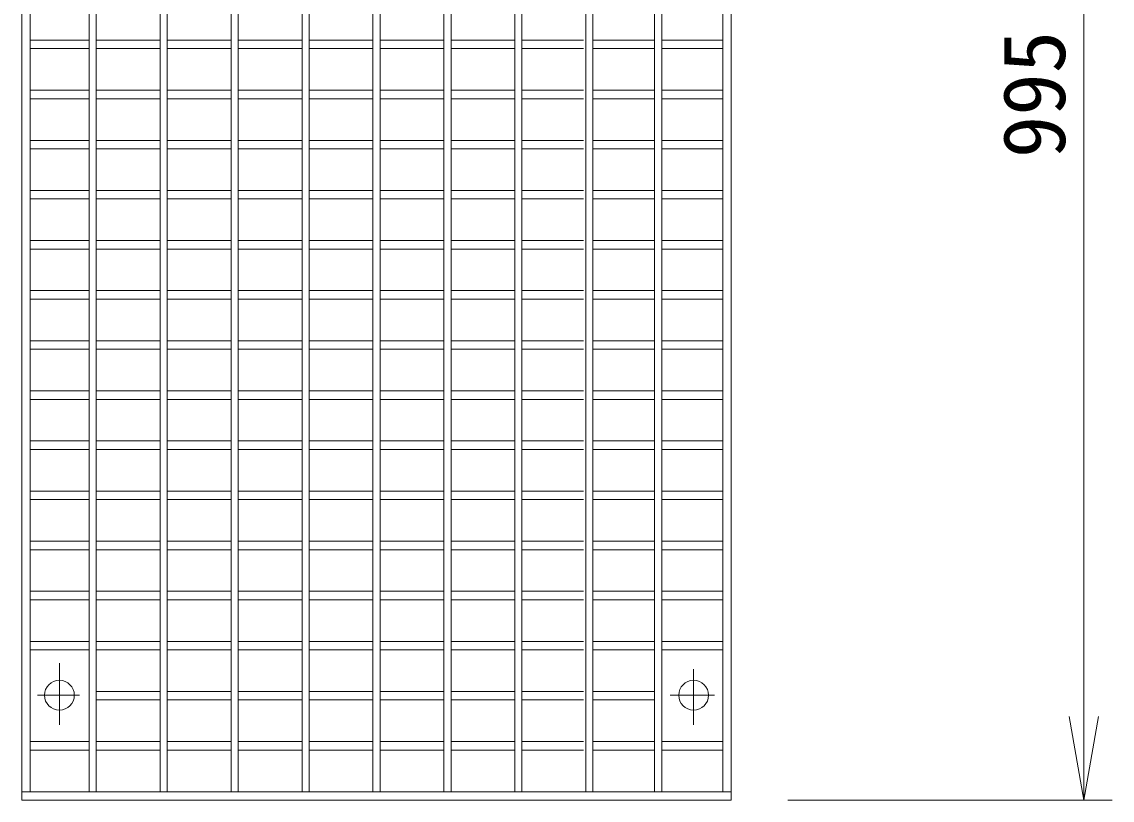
# Model space of a CAD drawing. Units: millimetres, scale not verified. Extents: x -9827 to 24783, y 2654 to 14130.
# Drawn here: x 8982 to 9750, y 7343 to 7892 of the extents above; entities that cross this region are included whole.
import ezdxf
from ezdxf.enums import TextEntityAlignment as Align

# ---------------------------------------------------------------- set-up
doc = ezdxf.new("R2010")
doc.units = ezdxf.units.MM
doc.header["$LTSCALE"] = 20
doc.layers.add('Layer1', color=4, linetype='Continuous', lineweight=18)
doc.styles.add('ＭＳ ゴシック-5.0-0.0', font='')
doc.styles.get('ＭＳ ゴシック-5.0-0.0').set_extended_font_data('ＭＳ ゴシック-5.0-0.0')

msp = doc.modelspace()

# ---------------------------------------------------------------- linework, layer by layer
at = {"layer": 'Layer1'}
for p, q in [((8981.7, 8338.4), (8981.7, 7343.4)), ((9481.7, 7343.4), (9481.7, 8338.4)), ((9730.21, 8338.4), (9730.21, 7343.4)), ((8987.7, 8332.4), (8987.7, 7349.4)), ((9029.2, 7840.9), (9029.2, 8332.4)), ((9034.2, 7840.9), (9034.2, 8332.4)), ((9079.2, 7840.9), (9079.2, 8332.4)), ((9084.2, 7840.9), (9084.2, 8332.4)), ((9129.2, 7840.9), (9129.2, 8332.4)), ((9134.2, 7840.9), (9134.2, 8332.4)), ((9179.2, 7840.9), (9179.2, 8332.4)), ((9184.2, 7840.9), (9184.2, 8332.4)), ((9229.2, 8332.4), (9229.2, 7840.9)), ((9234.2, 8332.4), (9234.2, 7840.9)), ((9279.2, 7840.9), (9279.2, 8332.4)), ((9284.2, 7840.9), (9284.2, 8332.4)), ((9329.2, 7840.9), (9329.2, 8332.4)), ((9334.2, 7840.9), (9334.2, 8332.4)), ((9379.2, 7840.9), (9379.2, 8332.4)), ((9384.2, 7840.9), (9384.2, 8332.4)), ((9427.7, 7840.9), (9427.7, 8332.4)), ((9432.7, 7840.9), (9432.7, 8332.4)), ((9475.7, 7349.4), (9475.7, 8332.4)), ((9029.2, 7879.22), (8987.7, 7879.22)), ((9034.2, 7879.22), (9079.2, 7879.22)), ((9084.2, 7879.22), (9129.2, 7879.22)), ((9134.2, 7879.22), (9179.2, 7879.22)), ((9184.2, 7879.22), (9229.2, 7879.22)), ((9234.2, 7879.22), (9279.2, 7879.22)), ((9284.2, 7879.22), (9329.2, 7879.22)), ((9334.2, 7879.22), (9377.7, 7879.22)), ((9384.2, 7879.22), (9427.7, 7879.22)), ((9432.7, 7879.22), (9475.7, 7879.22)), ((9029.2, 7873.22), (8987.7, 7873.22)), ((9034.2, 7873.22), (9079.2, 7873.22)), ((9084.2, 7873.22), (9129.2, 7873.22)), ((9134.2, 7873.22), (9179.2, 7873.22)), ((9184.2, 7873.22), (9229.2, 7873.22)), ((9234.2, 7873.22), (9279.2, 7873.22)), ((9284.2, 7873.22), (9329.2, 7873.22)), ((9334.2, 7873.22), (9377.7, 7873.22)), ((9384.2, 7873.22), (9427.7, 7873.22)), ((9432.7, 7873.22), (9475.7, 7873.22)), ((9029.2, 7843.9), (8987.7, 7843.9)), ((9029.2, 7840.9), (9029.2, 7349.4)), ((9034.2, 7843.9), (9079.2, 7843.9)), ((9034.2, 7840.9), (9034.2, 7349.4)), ((9079.2, 7840.9), (9079.2, 7349.4)), ((9084.2, 7843.9), (9129.2, 7843.9)), ((9084.2, 7840.9), (9084.2, 7349.4)), ((9129.2, 7840.9), (9129.2, 7349.4)), ((9134.2, 7843.9), (9179.2, 7843.9)), ((9134.2, 7840.9), (9134.2, 7349.4)), ((9179.2, 7840.9), (9179.2, 7349.4)), ((9184.2, 7843.9), (9229.2, 7843.9)), ((9184.2, 7840.9), (9184.2, 7349.4)), ((9229.2, 7349.4), (9229.2, 7840.9)), ((9234.2, 7843.9), (9279.2, 7843.9)), ((9234.2, 7349.4), (9234.2, 7840.9)), ((9279.2, 7840.9), (9279.2, 7349.4)), ((9284.2, 7843.9), (9329.2, 7843.9)), ((9284.2, 7840.9), (9284.2, 7349.4)), ((9329.2, 7840.9), (9329.2, 7349.4)), ((9334.2, 7843.9), (9377.7, 7843.9)), ((9334.2, 7840.9), (9334.2, 7349.4)), ((9379.2, 7840.9), (9379.2, 7349.4)), ((9384.2, 7843.9), (9427.7, 7843.9)), ((9384.2, 7840.9), (9384.2, 7349.4)), ((9427.7, 7840.9), (9427.7, 7349.4)), ((9432.7, 7843.9), (9475.7, 7843.9)), ((9432.7, 7840.9), (9432.7, 7349.4)), ((9029.2, 7837.9), (8987.7, 7837.9)), ((9034.2, 7837.9), (9079.2, 7837.9)), ((9084.2, 7837.9), (9129.2, 7837.9)), ((9134.2, 7837.9), (9179.2, 7837.9)), ((9184.2, 7837.9), (9229.2, 7837.9)), ((9234.2, 7837.9), (9279.2, 7837.9)), ((9284.2, 7837.9), (9329.2, 7837.9)), ((9334.2, 7837.9), (9377.7, 7837.9)), ((9384.2, 7837.9), (9427.7, 7837.9)), ((9432.7, 7837.9), (9475.7, 7837.9)), ((9029.2, 7808.58), (8987.7, 7808.58)), ((9034.2, 7808.58), (9079.2, 7808.58)), ((9084.2, 7808.58), (9129.2, 7808.58)), ((9134.2, 7808.58), (9179.2, 7808.58)), ((9184.2, 7808.58), (9229.2, 7808.58)), ((9234.2, 7808.58), (9279.2, 7808.58)), ((9284.2, 7808.58), (9329.2, 7808.58)), ((9334.2, 7808.58), (9377.7, 7808.58)), ((9384.2, 7808.58), (9427.7, 7808.58)), ((9432.7, 7808.58), (9475.7, 7808.58)), ((9029.2, 7802.58), (8987.7, 7802.58)), ((9034.2, 7802.58), (9079.2, 7802.58)), ((9084.2, 7802.58), (9129.2, 7802.58)), ((9134.2, 7802.58), (9179.2, 7802.58)), ((9184.2, 7802.58), (9229.2, 7802.58)), ((9234.2, 7802.58), (9279.2, 7802.58)), ((9284.2, 7802.58), (9329.2, 7802.58)), ((9334.2, 7802.58), (9377.7, 7802.58)), ((9384.2, 7802.58), (9427.7, 7802.58)), ((9432.7, 7802.58), (9475.7, 7802.58)), ((9029.2, 7773.25), (8987.7, 7773.25)), ((9034.2, 7773.25), (9079.2, 7773.25)), ((9084.2, 7773.25), (9129.2, 7773.25)), ((9134.2, 7773.25), (9179.2, 7773.25)), ((9184.2, 7773.25), (9229.2, 7773.25)), ((9234.2, 7773.25), (9279.2, 7773.25)), ((9284.2, 7773.25), (9329.2, 7773.25)), ((9334.2, 7773.25), (9377.7, 7773.25)), ((9384.2, 7773.25), (9427.7, 7773.25)), ((9432.7, 7773.25), (9475.7, 7773.25)), ((9029.2, 7767.25), (8987.7, 7767.25)), ((9034.2, 7767.25), (9079.2, 7767.25)), ((9084.2, 7767.25), (9129.2, 7767.25)), ((9134.2, 7767.25), (9179.2, 7767.25)), ((9184.2, 7767.25), (9229.2, 7767.25)), ((9234.2, 7767.25), (9279.2, 7767.25)), ((9284.2, 7767.25), (9329.2, 7767.25)), ((9334.2, 7767.25), (9377.7, 7767.25)), ((9384.2, 7767.25), (9427.7, 7767.25)), ((9432.7, 7767.25), (9475.7, 7767.25)), ((9029.2, 7737.93), (8987.7, 7737.93)), ((9029.2, 7731.93), (8987.7, 7731.93)), ((9034.2, 7737.93), (9079.2, 7737.93)), ((9034.2, 7731.93), (9079.2, 7731.93)), ((9084.2, 7737.93), (9129.2, 7737.93)), ((9084.2, 7731.93), (9129.2, 7731.93)), ((9134.2, 7737.93), (9179.2, 7737.93)), ((9134.2, 7731.93), (9179.2, 7731.93)), ((9184.2, 7737.93), (9229.2, 7737.93)), ((9184.2, 7731.93), (9229.2, 7731.93)), ((9234.2, 7737.93), (9279.2, 7737.93)), ((9234.2, 7731.93), (9279.2, 7731.93)), ((9284.2, 7737.93), (9329.2, 7737.93)), ((9284.2, 7731.93), (9329.2, 7731.93)), ((9334.2, 7737.93), (9377.7, 7737.93)), ((9334.2, 7731.93), (9377.7, 7731.93)), ((9384.2, 7737.93), (9427.7, 7737.93)), ((9384.2, 7731.93), (9427.7, 7731.93)), ((9432.7, 7737.93), (9475.7, 7737.93)), ((9432.7, 7731.93), (9475.7, 7731.93)), ((9029.2, 7702.61), (8987.7, 7702.61)), ((9034.2, 7702.61), (9079.2, 7702.61)), ((9084.2, 7702.61), (9129.2, 7702.61)), ((9134.2, 7702.61), (9179.2, 7702.61)), ((9184.2, 7702.61), (9229.2, 7702.61)), ((9234.2, 7702.61), (9279.2, 7702.61)), ((9284.2, 7702.61), (9329.2, 7702.61)), ((9334.2, 7702.61), (9377.7, 7702.61)), ((9384.2, 7702.61), (9427.7, 7702.61)), ((9432.7, 7702.61), (9475.7, 7702.61)), ((9029.2, 7696.61), (8987.7, 7696.61)), ((9034.2, 7696.61), (9079.2, 7696.61)), ((9084.2, 7696.61), (9129.2, 7696.61)), ((9134.2, 7696.61), (9179.2, 7696.61)), ((9184.2, 7696.61), (9229.2, 7696.61)), ((9234.2, 7696.61), (9279.2, 7696.61)), ((9284.2, 7696.61), (9329.2, 7696.61)), ((9334.2, 7696.61), (9377.7, 7696.61)), ((9384.2, 7696.61), (9427.7, 7696.61)), ((9432.7, 7696.61), (9475.7, 7696.61)), ((9029.2, 7667.29), (8987.7, 7667.29)), ((9034.2, 7667.29), (9079.2, 7667.29)), ((9084.2, 7667.29), (9129.2, 7667.29)), ((9134.2, 7667.29), (9179.2, 7667.29)), ((9184.2, 7667.29), (9229.2, 7667.29)), ((9234.2, 7667.29), (9279.2, 7667.29)), ((9284.2, 7667.29), (9329.2, 7667.29)), ((9334.2, 7667.29), (9377.7, 7667.29)), ((9384.2, 7667.29), (9427.7, 7667.29)), ((9432.7, 7667.29), (9475.7, 7667.29)), ((9029.2, 7661.29), (8987.7, 7661.29)), ((9034.2, 7661.29), (9079.2, 7661.29)), ((9084.2, 7661.29), (9129.2, 7661.29)), ((9134.2, 7661.29), (9179.2, 7661.29)), ((9184.2, 7661.29), (9229.2, 7661.29)), ((9234.2, 7661.29), (9279.2, 7661.29)), ((9284.2, 7661.29), (9329.2, 7661.29)), ((9334.2, 7661.29), (9377.7, 7661.29)), ((9384.2, 7661.29), (9427.7, 7661.29)), ((9432.7, 7661.29), (9475.7, 7661.29)), ((9029.2, 7631.97), (8987.7, 7631.97)), ((9034.2, 7631.97), (9079.2, 7631.97)), ((9084.2, 7631.97), (9129.2, 7631.97)), ((9134.2, 7631.97), (9179.2, 7631.97)), ((9184.2, 7631.97), (9229.2, 7631.97)), ((9234.2, 7631.97), (9279.2, 7631.97)), ((9284.2, 7631.97), (9329.2, 7631.97)), ((9334.2, 7631.97), (9377.7, 7631.97)), ((9384.2, 7631.97), (9427.7, 7631.97)), ((9432.7, 7631.97), (9475.7, 7631.97)), ((9029.2, 7625.97), (8987.7, 7625.97)), ((9034.2, 7625.97), (9079.2, 7625.97)), ((9084.2, 7625.97), (9129.2, 7625.97)), ((9134.2, 7625.97), (9179.2, 7625.97)), ((9184.2, 7625.97), (9229.2, 7625.97)), ((9234.2, 7625.97), (9279.2, 7625.97)), ((9284.2, 7625.97), (9329.2, 7625.97)), ((9334.2, 7625.97), (9377.7, 7625.97)), ((9384.2, 7625.97), (9427.7, 7625.97)), ((9432.7, 7625.97), (9475.7, 7625.97)), ((9029.2, 7596.65), (8987.7, 7596.65)), ((9034.2, 7596.65), (9079.2, 7596.65)), ((9084.2, 7596.65), (9129.2, 7596.65)), ((9134.2, 7596.65), (9179.2, 7596.65)), ((9184.2, 7596.65), (9229.2, 7596.65)), ((9234.2, 7596.65), (9279.2, 7596.65)), ((9284.2, 7596.65), (9329.2, 7596.65)), ((9334.2, 7596.65), (9377.7, 7596.65)), ((9384.2, 7596.65), (9427.7, 7596.65)), ((9432.7, 7596.65), (9475.7, 7596.65)), ((9029.2, 7590.65), (8987.7, 7590.65)), ((9034.2, 7590.65), (9079.2, 7590.65)), ((9084.2, 7590.65), (9129.2, 7590.65)), ((9134.2, 7590.65), (9179.2, 7590.65)), ((9184.2, 7590.65), (9229.2, 7590.65)), ((9234.2, 7590.65), (9279.2, 7590.65)), ((9284.2, 7590.65), (9329.2, 7590.65)), ((9334.2, 7590.65), (9377.7, 7590.65)), ((9384.2, 7590.65), (9427.7, 7590.65)), ((9432.7, 7590.65), (9475.7, 7590.65)), ((9029.2, 7561.33), (8987.7, 7561.33)), ((9029.2, 7555.33), (8987.7, 7555.33)), ((9034.2, 7561.33), (9079.2, 7561.33)), ((9034.2, 7555.33), (9079.2, 7555.33)), ((9084.2, 7561.33), (9129.2, 7561.33)), ((9084.2, 7555.33), (9129.2, 7555.33)), ((9134.2, 7561.33), (9179.2, 7561.33)), ((9134.2, 7555.33), (9179.2, 7555.33)), ((9184.2, 7561.33), (9229.2, 7561.33)), ((9184.2, 7555.33), (9229.2, 7555.33)), ((9234.2, 7561.33), (9279.2, 7561.33)), ((9234.2, 7555.33), (9279.2, 7555.33)), ((9284.2, 7561.33), (9329.2, 7561.33)), ((9284.2, 7555.33), (9329.2, 7555.33)), ((9334.2, 7561.33), (9377.7, 7561.33)), ((9334.2, 7555.33), (9377.7, 7555.33)), ((9384.2, 7561.33), (9427.7, 7561.33)), ((9384.2, 7555.33), (9427.7, 7555.33)), ((9432.7, 7561.33), (9475.7, 7561.33)), ((9432.7, 7555.33), (9475.7, 7555.33)), ((9029.2, 7526), (8987.7, 7526)), ((9034.2, 7526), (9079.2, 7526)), ((9084.2, 7526), (9129.2, 7526)), ((9134.2, 7526), (9179.2, 7526)), ((9184.2, 7526), (9229.2, 7526)), ((9234.2, 7526), (9279.2, 7526)), ((9284.2, 7526), (9329.2, 7526)), ((9334.2, 7526), (9377.7, 7526)), ((9384.2, 7526), (9427.7, 7526)), ((9432.7, 7526), (9475.7, 7526)), ((9029.2, 7520), (8987.7, 7520)), ((9034.2, 7520), (9079.2, 7520)), ((9084.2, 7520), (9129.2, 7520)), ((9134.2, 7520), (9179.2, 7520)), ((9184.2, 7520), (9229.2, 7520)), ((9234.2, 7520), (9279.2, 7520)), ((9284.2, 7520), (9329.2, 7520)), ((9334.2, 7520), (9377.7, 7520)), ((9384.2, 7520), (9427.7, 7520)), ((9432.7, 7520), (9475.7, 7520)), ((9029.2, 7490.68), (8987.7, 7490.68)), ((9034.2, 7490.68), (9079.2, 7490.68)), ((9084.2, 7490.68), (9129.2, 7490.68)), ((9134.2, 7490.68), (9179.2, 7490.68)), ((9184.2, 7490.68), (9229.2, 7490.68)), ((9234.2, 7490.68), (9279.2, 7490.68)), ((9284.2, 7490.68), (9329.2, 7490.68)), ((9334.2, 7490.68), (9377.7, 7490.68)), ((9384.2, 7490.68), (9427.7, 7490.68)), ((9432.7, 7490.68), (9475.7, 7490.68)), ((9029.2, 7484.68), (8987.7, 7484.68)), ((9034.2, 7484.68), (9079.2, 7484.68)), ((9084.2, 7484.68), (9129.2, 7484.68)), ((9134.2, 7484.68), (9179.2, 7484.68)), ((9184.2, 7484.68), (9229.2, 7484.68)), ((9234.2, 7484.68), (9279.2, 7484.68)), ((9284.2, 7484.68), (9329.2, 7484.68)), ((9334.2, 7484.68), (9377.7, 7484.68)), ((9384.2, 7484.68), (9427.7, 7484.68)), ((9432.7, 7484.68), (9475.7, 7484.68)), ((9029.2, 7455.36), (8987.7, 7455.36)), ((9034.2, 7455.36), (9079.2, 7455.36)), ((9084.2, 7455.36), (9129.2, 7455.36)), ((9134.2, 7455.36), (9179.2, 7455.36)), ((9184.2, 7455.36), (9229.2, 7455.36)), ((9234.2, 7455.36), (9279.2, 7455.36)), ((9284.2, 7455.36), (9329.2, 7455.36)), ((9334.2, 7455.36), (9377.7, 7455.36)), ((9384.2, 7455.36), (9427.7, 7455.36)), ((9432.7, 7455.36), (9475.7, 7455.36)), ((9029.2, 7449.36), (8987.7, 7449.36)), ((9034.2, 7449.36), (9079.2, 7449.36)), ((9084.2, 7449.36), (9129.2, 7449.36)), ((9134.2, 7449.36), (9179.2, 7449.36)), ((9184.2, 7449.36), (9229.2, 7449.36)), ((9234.2, 7449.36), (9279.2, 7449.36)), ((9284.2, 7449.36), (9329.2, 7449.36)), ((9334.2, 7449.36), (9377.7, 7449.36)), ((9384.2, 7449.36), (9427.7, 7449.36)), ((9432.7, 7449.36), (9475.7, 7449.36)), ((9008.2, 7396.44), (9008.2, 7439.99)), ((9455.2, 7396.44), (9455.2, 7435.84)), ((9022.25, 7417.4), (8992.82, 7417.4)), ((9079.2, 7420.04), (9034.2, 7420.04)), ((9129.2, 7420.04), (9084.2, 7420.04)), ((9179.2, 7420.04), (9134.2, 7420.04)), ((9229.2, 7420.04), (9184.2, 7420.04)), ((9279.2, 7420.04), (9234.2, 7420.04)), ((9329.2, 7420.04), (9284.2, 7420.04)), ((9334.2, 7420.04), (9377.7, 7420.04)), ((9384.2, 7420.04), (9427.7, 7420.04)), ((9470.01, 7417.4), (9438.66, 7417.4)), ((9079.2, 7414.04), (9034.2, 7414.04)), ((9129.2, 7414.04), (9084.2, 7414.04)), ((9134.2, 7414.04), (9179.2, 7414.04)), ((9184.2, 7414.04), (9229.2, 7414.04)), ((9234.2, 7414.04), (9279.2, 7414.04)), ((9284.2, 7414.04), (9329.2, 7414.04)), ((9334.2, 7414.04), (9377.7, 7414.04)), ((9384.2, 7414.04), (9427.7, 7414.04)), ((9730.21, 7343.4), (9719.79, 7402.48)), ((9730.21, 7343.4), (9740.63, 7402.48)), ((9029.2, 7384.72), (8987.7, 7384.72)), ((9029.2, 7378.72), (8987.7, 7378.72)), ((9034.2, 7384.72), (9079.2, 7384.72)), ((9034.2, 7378.72), (9079.2, 7378.72)), ((9084.2, 7384.72), (9129.2, 7384.72)), ((9084.2, 7378.72), (9129.2, 7378.72)), ((9134.2, 7384.72), (9179.2, 7384.72)), ((9134.2, 7378.72), (9179.2, 7378.72)), ((9184.2, 7384.72), (9229.2, 7384.72)), ((9184.2, 7378.72), (9229.2, 7378.72)), ((9234.2, 7384.72), (9279.2, 7384.72)), ((9234.2, 7378.72), (9279.2, 7378.72)), ((9284.2, 7384.72), (9329.2, 7384.72)), ((9284.2, 7378.72), (9329.2, 7378.72)), ((9334.2, 7384.72), (9377.7, 7384.72)), ((9334.2, 7378.72), (9377.7, 7378.72)), ((9384.2, 7384.72), (9427.7, 7384.72)), ((9384.2, 7378.72), (9427.7, 7378.72)), ((9432.7, 7384.72), (9475.7, 7384.72)), ((9432.7, 7378.72), (9475.7, 7378.72)), ((8981.7, 7349.4), (9481.7, 7349.4)), ((8981.7, 7343.4), (9481.7, 7343.4)), ((9031.7, 7343.4), (9431.7, 7343.4)), ((9521.7, 7343.4), (9750.21, 7343.4))]:
    msp.add_line(p, q, dxfattribs=at)
for centre in [(9008.2, 7417.4), (9455.2, 7417.4)]:
    msp.add_circle(centre, 10.51, dxfattribs=at)

# ---------------------------------------------------------------- texts
at = {"layer": 'Layer1', "color": 7, "style": 'ＭＳ ゴシック-5.0-0.0'}
msp.add_text('995', height=43.99, rotation=90, dxfattribs=at).set_placement((9730.21, 7840.9), align=Align.BOTTOM_CENTER)

doc.saveas('drawing.dxf')
